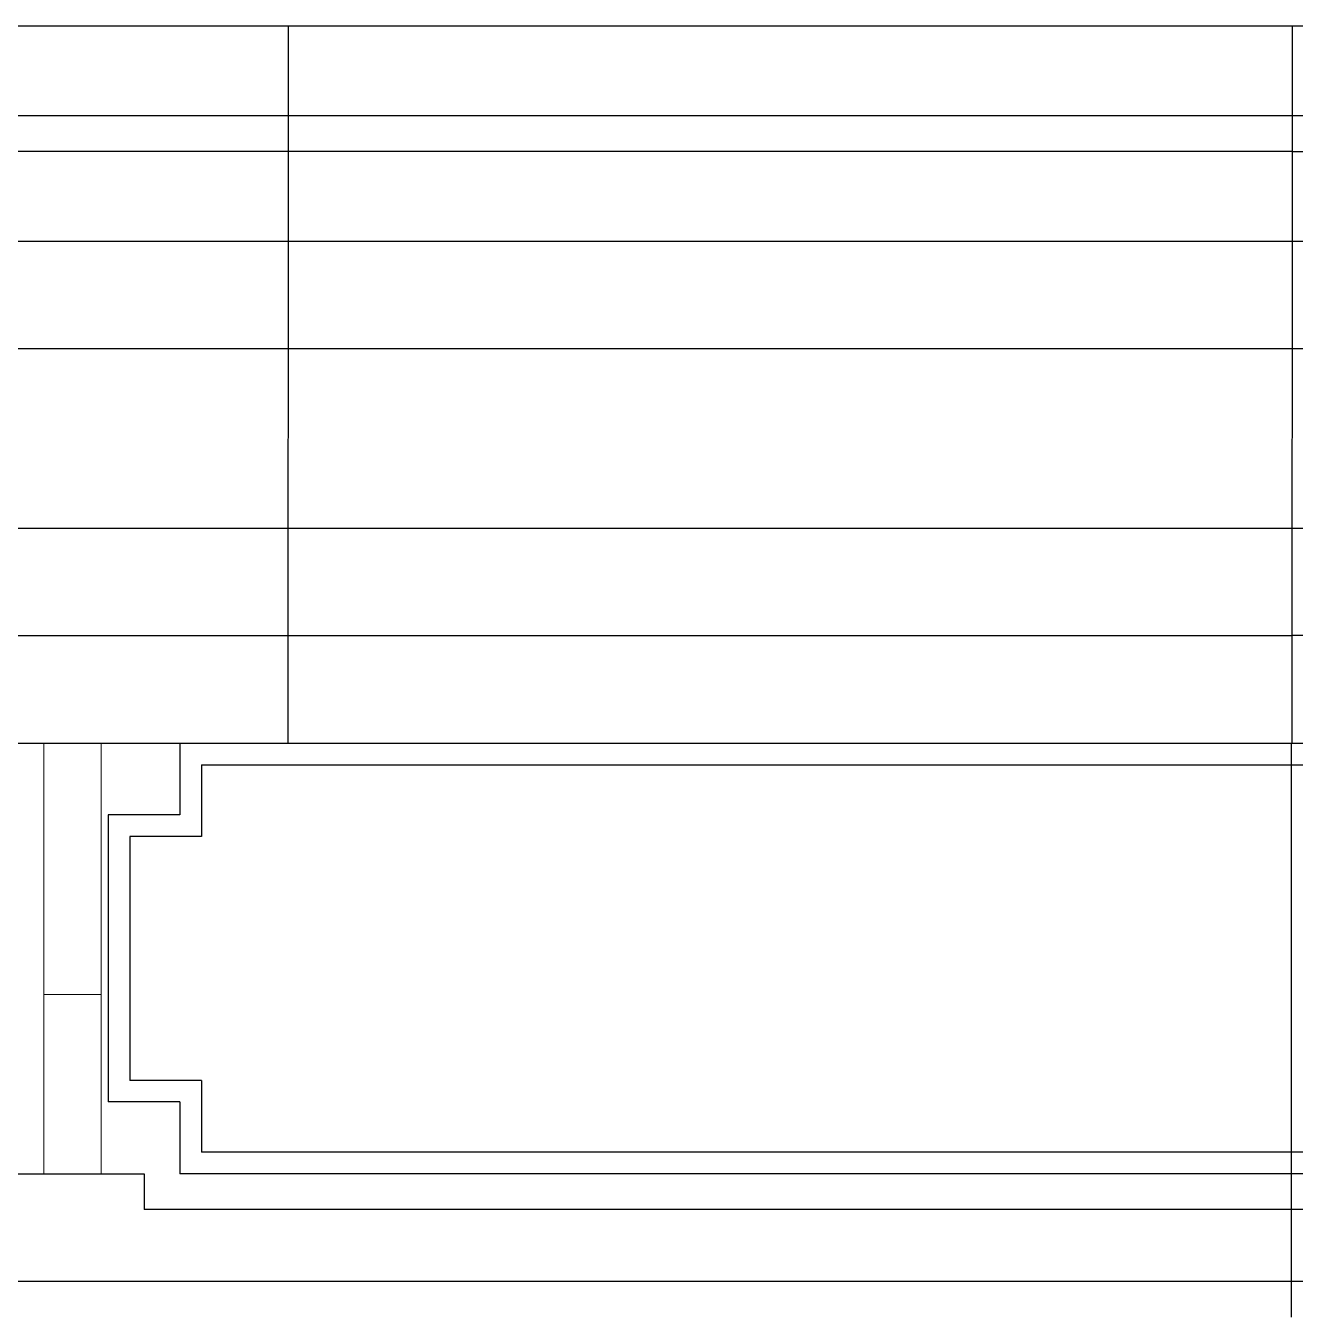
# Model space of a CAD drawing. Extents: x 1188826 to 1909461, y 608442 to 1651179.
# Drawn here: x 1663119 to 1664889, y 1034213 to 1036013 of the extents above; entities that cross this region are included whole.
import ezdxf

# ---------------------------------------------------------------- set-up
doc = ezdxf.new("R2010")
doc.units = 0
doc.header["$LTSCALE"] = 1000
doc.header["$MEASUREMENT"] = 0
doc.linetypes.add('ACAD_ISO10W100', pattern=[18.5, 12, -3, 0.5, -3])
doc.linetypes.add('DOTE', pattern=[2.42, 2, -0.2, 0.02, -0.2])
doc.layers.add('DOTE', color=19, linetype='DOTE', lineweight=9)
doc.layers.add('煤化工粉煤灰', color=7, linetype='Continuous', lineweight=0)
doc.layers.add('分缝', color=37, linetype='Continuous')
doc.layers.add('立面线', color=40, linetype='Continuous')

msp = doc.modelspace()

# ---------------------------------------------------------------- linework, layer by layer
at = {"layer": 'DOTE', "linetype": 'ACAD_ISO10W100', "ltscale": 100}
msp.add_line((1678232.8, 1034263.4), (1651532.8, 1034263.4), dxfattribs=at)
at = {"layer": '分缝'}
for p, q in [((1663484.8, 1035888.4), (1663484.8, 1036013.4)), ((1664884.8, 1035888.4), (1664884.8, 1036013.4)), ((1663484.7, 1035838.4), (1663484.7, 1035888.4)), ((1664884.7, 1035838.4), (1664884.7, 1035888.4)), ((1663484.8, 1035838.4), (1663484.7, 1035838.4)), ((1663484.8, 1035713.4), (1663484.8, 1035838.4)), ((1664884.8, 1035838.4), (1664884.7, 1035838.4)), ((1664884.8, 1035713.4), (1664884.8, 1035838.4)), ((1663484.7, 1035563.4), (1663484.7, 1035713.4)), ((1664884.7, 1035563.4), (1664884.7, 1035713.4)), ((1663484.4, 1035313.4), (1663484.7, 1035563.4)), ((1664884.4, 1035313.4), (1664884.7, 1035563.4)), ((1663484.4, 1035013.4), (1663484.3, 1035313.4)), ((1664884.4, 1035013.4), (1664884.3, 1035313.4)), ((1664884.4, 1035163.4), (1664884.3, 1035163.4))]:
    msp.add_line(p, q, dxfattribs=at)
at = {"layer": '煤化工粉煤灰', "color": 34}
for p, q in [((1663143.6, 1035013.4), (1663143.6, 1034413.4)), ((1663223.6, 1034413.4), (1663223.6, 1035013.4)), ((1663143.6, 1034663.4), (1663223.6, 1034663.4))]:
    msp.add_line(p, q, dxfattribs=at)
at = {"layer": '立面线'}
for p, q in [((1656480.4, 1036013.4), (1673284.8, 1036013.4)), ((1656480.4, 1035888.4), (1673284.8, 1035888.4)), ((1663484.7, 1035838.4), (1662084.8, 1035838.4)), ((1664884.7, 1035838.4), (1663484.8, 1035838.4)), ((1664884.8, 1035838.4), (1666284.7, 1035838.4)), ((1656480.4, 1035713.4), (1673284.8, 1035713.4)), ((1672884.7, 1035563.4), (1656880.5, 1035563.4)), ((1658084.3, 1035313.4), (1671884.4, 1035313.4)), ((1657880.8, 1035163.4), (1664884.3, 1035163.4)), ((1671884.4, 1035163.4), (1664884.4, 1035163.4)), ((1657984.4, 1035013.4), (1671884.4, 1035013.4)), ((1663333.6, 1035013.4), (1663333.6, 1034913.4)), ((1664883.7, 1034213.4), (1664883.6, 1035013.4)), ((1663363.6, 1034983.4), (1663363.6, 1034883.4)), ((1663363.6, 1034983.4), (1666403.6, 1034983.4)), ((1663233.6, 1034913.4), (1663233.6, 1034513.4)), ((1663333.6, 1034913.4), (1663233.6, 1034913.4)), ((1663263.6, 1034883.4), (1663263.6, 1034543.4)), ((1663363.6, 1034883.4), (1663263.6, 1034883.4)), ((1663363.6, 1034543.4), (1663263.6, 1034543.4)), ((1663363.6, 1034543.4), (1663363.6, 1034443.4)), ((1663333.6, 1034513.4), (1663233.6, 1034513.4)), ((1663333.6, 1034513.4), (1663333.6, 1034413.4)), ((1666403.6, 1034443.4), (1663363.6, 1034443.4)), ((1657930.8, 1034413.4), (1663283.7, 1034413.4)), ((1663283.7, 1034413.4), (1663283.7, 1034363.4)), ((1666433.6, 1034413.4), (1663333.6, 1034413.4)), ((1666483.7, 1034363.4), (1663283.7, 1034363.4)), ((1652331.5, 1034263.4), (1677432.8, 1034263.4))]:
    msp.add_line(p, q, dxfattribs=at)

doc.saveas('drawing.dxf')
